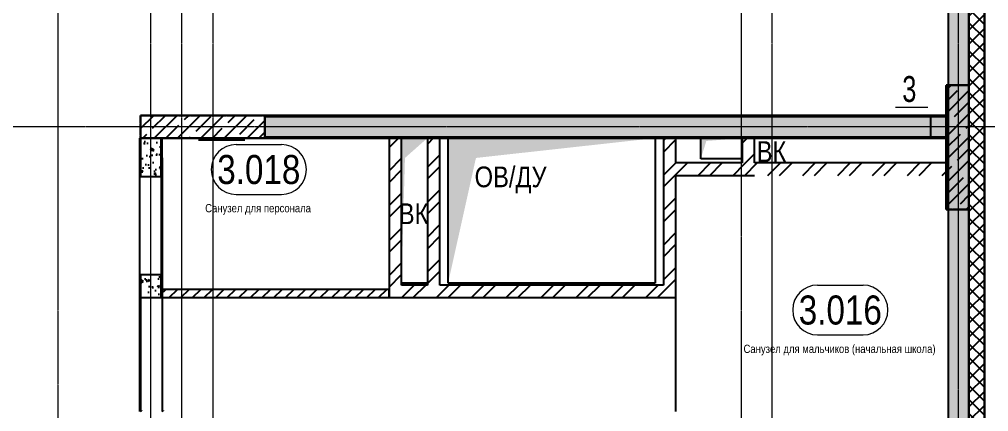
# Model space of a CAD drawing. Header units: millimetres. Extents: x -231292 to 573618, y -153144 to 564035.
# Drawn here: x 19933 to 29293, y 231516 to 235302 of the extents above; entities that cross this region are included whole.
import ezdxf
from ezdxf.enums import TextEntityAlignment as Align

# ---------------------------------------------------------------- set-up
doc = ezdxf.new("R2010")
doc.units = ezdxf.units.MM
doc.linetypes.add('CENTER2', pattern=[28.575, 19.05, -3.175, 3.175, -3.175])
doc.linetypes.add('HIDDEN2', pattern=[4.7625, 3.175, -1.5875])
doc.layers.get('0').update_dxf_attribs({"color": 250})
doc.layers.get('Defpoints').update_dxf_attribs({"color": 250})
for name, color, linetype, lineweight in [('АР_Area', 250, 'Continuous', 5), ('АР_Колонны', 250, 'Continuous', 35), ('АР_Отв. марка', 250, 'Continuous', 9), ('АР_Отверстия', 250, 'Continuous', 9), ('АР_Стены ЖБ', 250, 'Continuous', 35), ('АР_Стены кирпич', 250, 'Continuous', 20), ('АР_Стены ПЕНОблок', 250, 'Continuous', 20), ('АР_Тонкая', 250, 'Continuous', 5), ('АР_Утеплитель', 250, 'Continuous', 0), ('АР_Штриховка', 250, 'Continuous', 0), ('ВК_Шахты', 5, 'Continuous', 9), ('ОВ_Отопление', 250, 'Continuous', 0), ('РД_Оси_100', 250, 'Continuous', 0), ('РД_Разуклонка к трапам', 124, 'Continuous', 0)]:
    doc.layers.add(name, color=color, linetype=linetype, lineweight=lineweight)
doc.layers.add('РД_Проем', color=250, linetype='Continuous', lineweight=0, plot=False)
doc.layers.add('РД_проем_инж перемыч_подсчет', color=250, linetype='Continuous', lineweight=30, plot=False)
doc.styles.add('Arial0', font='arial.ttf')
doc.styles.add('style1', font='ARIALN.TTF')
pattern_1 = [(45, (-195344.93, 50353), (-168.3798, 168.3798), []), (45, (-195232.68, 50353), (-168.3798, 168.3798), [])]

# ---------------------------------------------------------------- blocks, each defined once
blk = doc.blocks.new('MOK-МаркаПом_овал_ареал')
for p, q in [((-2.75, 3), (2.75, 3)), ((-2.75, -3), (2.75, -3))]:
    blk.add_line(p, q)
for centre, radius, start, end in [((-2.75, 0), 3, 90, 270), ((2.75, 0), 3, 270, 90), ((-3.75, 0), 3.5, 0, 0.001)]:
    blk.add_arc(centre, radius, start, end)
at = {"color": 0, "style": 'style1'}
blk.add_attdef('АР-ПОМЕЩЕНИЕ:НОМЕР', text='', height=3.5, dxfattribs=at).set_placement((0, 0), align=Align.MIDDLE)
at = {"layer": 'Defpoints', "color": 2, "style": 'style1'}
blk.add_attdef('АР-ПОМЕЩЕНИЕ:НАИМЕНОВАНИЕ', text='', height=1, dxfattribs=at).set_placement((-0.09, -4.81), align=Align.MIDDLE)
blk = doc.blocks.new('MOK-МаркаПроема инж.')
blk.add_line((-1.328, -1.754), (1.802, -1.754))
at = {"color": 0, "style": 'Arial0', "width": 0.7}
blk.add_attdef('АР-ПРОЕМ:Коробка', text='', height=2.5, dxfattribs=at).set_placement((0, 0), align=Align.MIDDLE)
blk = doc.blocks.new('оси_рен')
at = {"layer": 'РД_Оси_100', "color": 251, "linetype": 'CENTER2', "true_color": 0x636466}
for p, q in [((1215752.916, 135558.25), (1215752.916, 223268.25)), ((1225207.916, 183613.25), (1189697.958, 183613.25))]:
    blk.add_line(p, q, dxfattribs=at)
for points in [[(1207052.916, 223268.25), (1207052.916, 135558.25)], [(1207952.916, 135558.25), (1207952.916, 223268.25)], [(1208252.916, 135558.25), (1208252.916, 223268.25)], [(1208552.916, 135558.25), (1208552.916, 223268.25)], [(1213652.916, 223268.25), (1213652.916, 135558.25)], [(1213952.916, 135558.25), (1213952.916, 223268.25)]]:
    blk.add_lwpolyline(points, dxfattribs=at)

msp = doc.modelspace()

# ---------------------------------------------------------------- hatches: boundary and pattern name
at = {"layer": 'АР_Штриховка', "linetype": 'Continuous', "lineweight": 25, "true_color": 0x000000}
h = msp.add_hatch(dxfattribs=at)
h.set_pattern_fill('AR-CONC', color=18, angle=-360, style=0)
h.set_pattern_definition([(50, (-195344.93, 50353), (182.18467, -15.939086), [19.05, -209.55]), (355, (-195344.93, 50353), (-35.24342, 191.05685), [15.24, -167.64058]), (100.451445, (-195329.75, 50351.67), (146.94125, 175.11775), [16.19001, -178.09024]), (46.1842, (-195344.93, 50403.8), (271.07904, -42.04233), [28.575, -314.325]), (96.63556, (-195322.34, 50400.3), (237.40413, 247.42612), [24.28502, -267.1356]), (351.18415, (-195344.93, 50403.8), (237.40413, 247.42612), [22.85997, -251.45973]), (21, (-195319.53, 50391.1), (151.61439, -102.2652), [19.05, -209.55]), (326, (-195319.53, 50391.1), (61.80203, 184.18797), [15.24, -167.64]), (71.451445, (-195306.9, 50382.58), (213.41642, 81.92277), [16.19001, -178.08994]), (37.5, (-195344.934, 50353), (3.088603, 84.555039), [0, -165.608, 0, -170.18, 0, -168.275]), (7.5, (-195344.93, 50353), (66.819663, 100.180575), [0, -97.028, 0, -161.798, 0, -64.135]), (327.5, (-195401.576, 50353), (135.590595, -5.728744), [0, -63.5, 0, -198.12, 0, -262.89]), (317.5, (-195426.98, 50353), (148.12918, 25.42649), [0, -82.55, 0, -131.572, 0, -186.69])])
h.paths.add_polyline_path([(29103.243, 241641.253), (28903.243, 241841.253), (28903.243, 206766.253), (29103.243, 206766.253)], flags=0)
h = msp.add_hatch(dxfattribs=at)
h.set_pattern_fill('ANSI37', color=18, scale=30, angle=-360, style=0)
h.set_pattern_definition([(45, (-195344.93, 50353), (-67.35192, 67.35192), []), (135, (-195344.93, 50353), (-67.35192, -67.35192), [])])
h.paths.add_polyline_path([(29253.243, 241491.253), (29103.243, 241641.253), (29103.243, 206766.253), (29253.243, 206766.253)], flags=0)
h = msp.add_hatch(dxfattribs=at)
h.set_pattern_fill('AR-CONC', color=18, angle=405, style=0)
h.set_pattern_definition([(95, (-195344.93, 50353), (140.09465, 117.55338), [19.05, -209.55]), (40, (-195344.93, 50353), (-160.01845, 110.17673), [15.24, -167.64058]), (145.451445, (-195333.26, 50362.8), (-19.9238, 227.7301), [16.19001, -178.09024]), (91.1842, (-195380.85, 50388.92), (221.41024, 161.95341), [28.575, -314.325]), (141.63556, (-195362.4, 50402.42), (-7.08662, 342.82676), [24.28502, -267.1356]), (36.18415, (-195380.85, 50388.92), (-7.08662, 342.82676), [22.85997, -251.45973]), (66, (-195353.91, 50397.9), (179.51998, 34.89515), [19.05, -209.55]), (11, (-195353.91, 50397.9), (-86.53993, 173.94119), [15.24, -167.64]), (116.451445, (-195338.95, 50400.81), (92.98005, 208.83634), [16.19001, -178.08994]), (82.5, (-195344.934, 50353), (-57.605469, 61.973414), [0, -165.608, 0, -170.18, 0, -168.275]), (52.5, (-195344.93, 50353), (-23.589727, 118.087), [0, -97.028, 0, -161.798, 0, -64.135]), (12.5, (-195384.986, 50312.95), (99.927863, 91.826196), [0, -63.5, 0, -198.12, 0, -262.89]), (2.5, (-195402.95, 50294.99), (86.763904, 122.722393), [0, -82.55, 0, -131.572, 0, -186.69])])
h.paths.add_polyline_path([(28883.243, 234166.253), (28883.243, 234366.253), (22303.243, 234366.253), (22303.243, 234166.253)], flags=0)
h = msp.add_hatch(dxfattribs=at)
h.set_pattern_fill('AR-CONC', color=18, angle=45, style=0)
h.set_pattern_definition([(95, (-195344.93, 50353), (140.09465, 117.55338), [19.05, -209.55]), (40, (-195344.93, 50353), (-160.01845, 110.17673), [15.24, -167.64058]), (145.451445, (-195333.26, 50362.8), (-19.9238, 227.7301), [16.19001, -178.09024]), (91.1842, (-195380.85, 50388.92), (221.41024, 161.95341), [28.575, -314.325]), (141.63556, (-195362.4, 50402.42), (-7.08662, 342.82676), [24.28502, -267.1356]), (36.18415, (-195380.85, 50388.92), (-7.08662, 342.82676), [22.85997, -251.45973]), (66, (-195353.91, 50397.9), (179.51998, 34.89515), [19.05, -209.55]), (11, (-195353.91, 50397.9), (-86.53993, 173.94119), [15.24, -167.64]), (116.451445, (-195338.95, 50400.81), (92.98005, 208.83634), [16.19001, -178.08994]), (82.5, (-195344.934, 50353), (-57.605469, 61.973414), [0, -165.608, 0, -170.18, 0, -168.275]), (52.5, (-195344.93, 50353), (-23.589727, 118.087), [0, -97.028, 0, -161.798, 0, -64.135]), (12.5, (-195384.986, 50312.95), (99.927863, 91.826196), [0, -63.5, 0, -198.12, 0, -262.89]), (2.5, (-195402.95, 50294.99), (86.763904, 122.722393), [0, -82.55, 0, -131.572, 0, -186.69])])
h.paths.add_polyline_path([(21103.243, 231516.253), (21303.243, 231516.253), (21303.243, 231516.253), (21103.243, 231516.253)], flags=0)
h.paths.add_polyline_path([(21103.243, 232616.253), (21303.243, 232616.253), (21303.243, 232836.253), (21103.243, 232836.253)], flags=0)
h.paths.add_polyline_path([(21103.243, 233786.253), (21303.243, 233786.253), (21303.243, 234156.253), (21103.243, 234156.253)], flags=0)
h = msp.add_hatch(dxfattribs=at)
h.set_pattern_fill('ANSI32', color=18, scale=25, angle=-360, style=0)
h.set_pattern_definition(pattern_1)
h.paths.add_polyline_path([(23623.243, 234166.253), (23503.243, 234166.253), (23503.243, 232616.253), (23623.243, 232736.253)], flags=0)
h = msp.add_hatch(dxfattribs=at)
h.set_pattern_fill('ANSI32', color=18, scale=25, angle=-360, style=0)
h.set_pattern_definition(pattern_1)
h.paths.add_polyline_path([(23993.243, 234166.253), (23873.243, 234166.253), (23873.243, 232736.253), (23913.243, 232706.253), (23993.243, 232736.253)], flags=0)
h = msp.add_hatch(dxfattribs=at)
h.set_pattern_fill('ANSI32', color=18, scale=25, style=0)
h.set_pattern_definition([(45, (-195344.93, 50353), (-168.3798, 168.3798), []), (45, (-195232.68, 50353), (-168.3798, 168.3798), [])])
h.paths.add_polyline_path([(26153.243, 232736.253), (26233.243, 232706.253), (26273.243, 232736.253), (26273.243, 233796.253), (26243.243, 233876.253), (26153.243, 233916.253)], flags=0)
h.paths.add_polyline_path([(26153.243, 233916.253), (26243.243, 233876.253), (26273.243, 233916.253), (26273.243, 234166.253), (26153.243, 234166.253)], flags=0)
h = msp.add_hatch(dxfattribs=at)
h.set_pattern_fill('ANSI32', color=18, scale=25, style=0)
h.set_pattern_definition([(45, (-195344.93, 50353), (-168.3798, 168.3798), []), (45, (-195232.68, 50353), (-168.3798, 168.3798), [])])
h.paths.add_polyline_path([(26913.35, 233916.253), (26993.353, 233886.253), (27033.35, 233916.253), (27033.427, 234166.177), (26913.427, 234166.214)], flags=0)
h = msp.add_hatch(dxfattribs=at)
h.set_pattern_fill('ANSI32', color=18, scale=25, angle=360, style=0)
h.set_pattern_definition(pattern_1)
h.paths.add_polyline_path([(28903.243, 233796.253), (28903.243, 233916.253), (27033.35, 233916.253), (26993.353, 233886.253), (27033.35, 233796.253)], flags=0)
h.paths.add_polyline_path([(27033.35, 233796.253), (26993.353, 233886.253), (26913.35, 233916.253), (26273.243, 233916.253), (26243.243, 233876.253), (26273.243, 233796.253)], flags=0)
at = {"layer": 'АР_Штриховка', "linetype": 'Continuous', "lineweight": 25, "ltscale": 0.5, "true_color": 0x000000}
h = msp.add_hatch(dxfattribs=at)
h.set_pattern_fill('ANSI31', color=18, scale=25, angle=360, style=0)
h.set_pattern_definition([(45, (-195344.93, 50353), (-56.1266, 56.1266), [])])
h.paths.add_polyline_path([(23503.243, 232616.253), (23503.243, 232696.253), (21303.243, 232696.253), (21303.243, 232616.253)], flags=0)
at = {"layer": 'АР_Штриховка', "linetype": 'Continuous', "lineweight": 25, "true_color": 0x000000}
h = msp.add_hatch(dxfattribs=at)
h.set_pattern_fill('ANSI32', color=18, scale=25, style=0)
h.set_pattern_definition([(45, (-195344.93, 50353), (-168.3798, 168.3798), []), (45, (-195232.68, 50353), (-168.3798, 168.3798), [])])
h.paths.add_polyline_path([(23623.243, 232736.253), (23503.243, 232616.253), (23873.243, 232616.253), (23913.243, 232706.253), (23873.243, 232736.253)], flags=0)
h.paths.add_polyline_path([(23993.243, 232736.253), (23913.243, 232706.253), (23873.243, 232616.253), (26273.243, 232616.253), (26233.243, 232706.253), (26153.243, 232736.253)], flags=0)
h.paths.add_polyline_path([(26273.243, 232736.253), (26233.243, 232706.253), (26273.243, 232616.253)], flags=0)
at = {"layer": 'ОВ_Отопление', "linetype": 'Continuous', "lineweight": 25, "true_color": 0x000000}
for points in [[(28883.243, 234376.253), (28733.243, 234376.253), (28808.243, 234266.253)], [(28733.243, 234376.253), (28733.243, 234156.253), (28808.243, 234266.253)]]:
    msp.add_hatch(color=18, dxfattribs=at).paths.add_polyline_path(points, flags=0)

# ---------------------------------------------------------------- linework, layer by layer
at = {"color": 18, "lineweight": 25, "true_color": 0x000000}
for p, q in [((22162.435, 234156.253), (21612.435, 234156.253)), ((21612.435, 234156.253), (22162.435, 234156.253)), ((22162.435, 234156.253), (21612.435, 234156.253)), ((21612.435, 234156.253), (22162.435, 234156.253)), ((22112.109, 234136.253), (21662.762, 234136.253)), ((22112.109, 234136.253), (21662.762, 234136.253))]:
    msp.add_line(p, q, dxfattribs=at)
at = {"color": 18, "linetype": 'Continuous', "lineweight": 25, "true_color": 0x000000}
for p, q in [((23623.243, 232756.253), (23623.243, 234156.253)), ((23623.243, 234156.253), (23873.243, 234156.253)), ((23623.243, 232756.253), (23623.243, 234156.253)), ((23623.243, 234156.253), (23873.243, 234156.253)), ((23873.243, 234156.253), (23873.243, 232756.253)), ((23873.243, 234156.253), (23873.243, 232756.253)), ((24073.243, 232756.253), (24073.243, 234156.253)), ((24073.243, 234156.253), (26073.243, 234156.253)), ((24073.243, 232756.253), (24073.243, 234156.253)), ((24073.243, 234156.253), (26073.243, 234156.253)), ((26073.243, 234156.253), (26073.243, 232756.253)), ((26073.243, 234156.253), (26073.243, 232756.253)), ((26513.394, 233956.253), (26513.394, 234156.253)), ((26513.394, 234156.253), (26913.394, 234156.253)), ((26513.394, 233956.253), (26513.394, 234156.253)), ((26513.394, 234156.253), (26913.394, 234156.253)), ((26913.394, 234156.253), (26913.394, 233956.253)), ((26913.394, 234156.253), (26913.394, 233956.253)), ((26913.394, 233956.253), (26513.394, 233956.253)), ((26913.394, 233956.253), (26513.394, 233956.253)), ((23873.243, 232756.253), (23623.243, 232756.253)), ((23873.243, 232756.253), (23623.243, 232756.253)), ((26073.243, 232756.253), (24073.243, 232756.253)), ((26073.243, 232756.253), (24073.243, 232756.253))]:
    msp.add_line(p, q, dxfattribs=at)
for points in [[(23623.243, 232756.253), (23623.243, 234156.253), (23656.905, 233965.045), (23873.243, 234156.253)], [(23623.243, 232756.253), (23623.243, 234156.253), (23656.905, 233965.045), (23873.243, 234156.253)], [(24073.243, 232756.253), (24073.243, 234156.253), (24342.54, 233965.045), (26073.243, 234156.253)], [(24073.243, 232756.253), (24073.243, 234156.253), (24342.54, 233965.045), (26073.243, 234156.253)], [(26513.394, 233956.253), (26513.394, 234156.253), (26567.253, 234128.937), (26913.394, 234156.253)], [(26513.394, 233956.253), (26513.394, 234156.253), (26567.253, 234128.937), (26913.394, 234156.253)]]:
    msp.add_solid(points, dxfattribs=at)
at = {"layer": 'АР_Колонны', "color": 18, "linetype": 'HIDDEN2', "lineweight": 25, "true_color": 0x000000}
for p, q in [((28883.243, 234666.253), (29103.243, 234666.253)), ((28883.243, 233466.253), (28883.243, 234666.253)), ((29103.243, 234666.253), (29103.243, 233466.253)), ((21103.243, 234376.253), (22303.243, 234376.253)), ((21103.243, 234156.253), (21103.243, 234376.253)), ((22303.243, 234376.253), (22303.243, 234156.253)), ((22303.243, 234156.253), (21103.243, 234156.253)), ((29103.243, 233466.253), (28883.243, 233466.253))]:
    msp.add_line(p, q, dxfattribs=at)
at = {"layer": 'АР_Колонны', "color": 18, "linetype": 'Continuous', "lineweight": 25, "true_color": 0x000000}
for p, q in [((28883.243, 234666.253), (28883.243, 233466.253)), ((29103.243, 234666.253), (28883.243, 234666.253)), ((29103.243, 234666.253), (28883.243, 234666.253)), ((28883.243, 234666.253), (28883.243, 233466.253)), ((29103.243, 233466.253), (29103.243, 234666.253)), ((29103.243, 233466.253), (29103.243, 234666.253)), ((21103.243, 234376.253), (21103.243, 234156.253)), ((22303.243, 234376.253), (21103.243, 234376.253)), ((22303.243, 234376.253), (21103.243, 234376.253)), ((21103.243, 234376.253), (21103.243, 234156.253)), ((22303.243, 234156.253), (22303.243, 234376.253)), ((22303.243, 234156.253), (22303.243, 234376.253)), ((21103.243, 234156.253), (22303.243, 234156.253)), ((21103.243, 234156.253), (22303.243, 234156.253)), ((28883.243, 233466.253), (29103.243, 233466.253)), ((28883.243, 233466.253), (29103.243, 233466.253))]:
    msp.add_line(p, q, dxfattribs=at)
at = {"layer": 'АР_Стены ЖБ', "color": 18, "linetype": 'Continuous', "lineweight": 25, "true_color": 0x000000}
for p, q in [((29103.243, 234666.253), (28883.243, 234666.253)), ((28883.243, 234666.253), (28883.243, 233466.253)), ((29103.243, 233466.253), (29103.243, 234666.253)), ((22303.243, 234376.253), (21103.243, 234376.253)), ((21103.243, 234376.253), (21103.243, 234156.253)), ((22303.243, 234156.253), (22303.243, 234376.253)), ((21103.243, 234156.253), (22303.243, 234156.253)), ((28883.243, 233466.253), (29103.243, 233466.253))]:
    msp.add_line(p, q, dxfattribs=at)
at = {"layer": 'АР_Стены кирпич', "color": 18, "linetype": 'Continuous', "lineweight": 25, "true_color": 0x000000}
for p, q in [((23623.243, 234166.253), (23503.243, 234166.253)), ((23503.243, 234166.253), (23503.243, 232616.253)), ((23623.243, 232736.253), (23623.243, 234166.253)), ((23993.243, 234166.253), (23873.243, 234166.253)), ((23873.243, 234166.253), (23873.243, 232736.253)), ((23993.243, 232736.253), (23993.243, 234166.253)), ((26273.243, 234166.253), (26153.243, 234166.253)), ((26153.243, 234166.253), (26153.243, 233916.253)), ((26273.243, 233916.253), (26273.243, 234166.253)), ((26913.427, 234166.214), (26913.35, 233916.253)), ((27033.427, 234166.177), (26913.427, 234166.214)), ((27033.35, 233916.253), (27033.427, 234166.177)), ((26153.243, 233916.253), (26153.243, 232736.253)), ((26913.35, 233916.253), (26273.243, 233916.253)), ((28903.243, 233916.253), (27033.35, 233916.253)), ((28903.243, 233796.253), (28903.243, 233916.253)), ((26273.243, 233796.253), (27033.35, 233796.253)), ((26273.243, 232736.253), (26273.243, 233796.253)), ((23873.243, 232736.253), (23623.243, 232736.253)), ((26153.243, 232736.253), (23993.243, 232736.253)), ((26273.243, 232616.253), (26273.243, 232736.253)), ((26273.243, 232736.253), (26273.243, 232736.253)), ((23503.243, 232616.253), (23873.243, 232616.253)), ((23873.243, 232616.253), (26273.243, 232616.253)), ((26273.243, 232616.253), (26273.243, 232616.253))]:
    msp.add_line(p, q, dxfattribs=at)
at = {"layer": 'АР_Стены ПЕНОблок', "color": 18, "linetype": 'Continuous', "lineweight": 25, "true_color": 0x000000}
for p, q in [((28903.243, 241841.253), (28903.243, 206766.253)), ((29103.243, 206766.253), (29103.243, 241641.253)), ((28883.243, 234366.253), (22303.243, 234366.253)), ((22303.243, 234366.253), (22303.243, 234166.253)), ((28883.243, 234166.253), (28883.243, 234366.253)), ((21303.243, 234156.253), (21103.243, 234156.253)), ((21103.243, 234156.253), (21103.243, 233786.253)), ((21303.243, 233786.253), (21303.243, 234156.253)), ((22303.243, 234166.253), (28883.243, 234166.253)), ((21103.243, 233786.253), (21303.243, 233786.253)), ((21103.243, 232845.998), (21103.243, 232844.998)), ((21303.243, 232836.253), (21103.243, 232836.253)), ((21103.243, 232836.253), (21103.243, 232616.253)), ((21303.243, 232616.253), (21303.243, 232836.253)), ((21313.243, 232845.998), (21313.243, 232844.998)), ((23503.243, 232696.253), (21303.243, 232696.253)), ((21303.243, 232696.253), (21303.243, 232616.253)), ((23503.243, 232616.253), (23503.243, 232696.253)), ((21103.243, 232616.253), (21303.243, 232616.253)), ((21303.243, 232616.253), (23503.243, 232616.253)), ((21113.243, 231525.999), (21113.243, 231524.999)), ((21323.243, 231526.019), (21323.243, 231525.019))]:
    msp.add_line(p, q, dxfattribs=at)
at = {"layer": 'АР_Тонкая', "color": 18, "linetype": 'Continuous', "lineweight": 25, "true_color": 0x000000}
for p, q in [((29253.243, 241491.253), (29253.243, 206766.253)), ((28883.243, 234376.253), (22303.243, 234376.253)), ((22303.243, 234376.253), (22303.243, 234366.253)), ((28883.243, 234366.253), (28883.243, 234376.253)), ((22303.243, 234366.253), (28883.243, 234366.253)), ((21103.243, 234156.253), (21093.243, 234156.253)), ((21093.243, 234156.253), (21093.243, 233786.253)), ((21103.243, 233786.253), (21103.243, 234156.253)), ((21313.243, 234156.253), (21303.243, 234156.253)), ((21303.243, 234156.253), (21303.243, 233786.253)), ((21313.243, 233786.253), (21313.243, 234156.253)), ((28883.243, 234166.253), (22303.243, 234166.253)), ((22303.243, 234166.253), (22303.243, 234156.253)), ((22303.243, 234156.253), (28883.243, 234156.253)), ((28883.243, 234156.253), (28883.243, 234166.253)), ((21093.243, 233945.998), (21103.243, 233945.998)), ((21303.243, 233945.998), (21313.243, 233945.998)), ((21093.243, 233786.253), (21103.243, 233786.253)), ((21303.243, 233786.253), (21313.243, 233786.253)), ((21103.243, 232845.998), (21093.243, 232845.998)), ((21093.243, 232845.998), (21093.243, 232844.998)), ((21093.243, 232844.998), (21103.243, 232844.998)), ((21103.243, 232836.253), (21093.243, 232836.253)), ((21093.243, 232836.253), (21093.243, 232616.253)), ((21103.243, 232844.998), (21103.243, 232845.998)), ((21103.243, 232616.253), (21103.243, 232836.253)), ((21313.243, 232845.998), (21303.243, 232845.998)), ((21303.243, 232845.998), (21303.243, 232844.998)), ((21303.243, 232844.998), (21313.243, 232844.998)), ((21313.243, 232836.253), (21303.243, 232836.253)), ((21303.243, 232836.253), (21303.243, 232616.253)), ((21313.243, 232844.998), (21313.243, 232845.998)), ((21313.243, 232616.253), (21313.243, 232836.253)), ((21093.243, 232616.253), (21103.243, 232616.253)), ((21103.243, 232625.999), (21113.243, 232625.999)), ((21303.243, 232616.253), (21313.243, 232616.253)), ((21313.243, 232626.019), (21323.243, 232626.019)), ((21113.243, 231525.999), (21103.243, 231525.999)), ((21103.243, 231525.999), (21103.243, 231524.999)), ((21103.243, 231524.999), (21113.243, 231524.999)), ((21113.243, 231524.999), (21113.243, 231525.999)), ((21323.243, 231526.019), (21313.243, 231526.019)), ((21313.243, 231526.019), (21313.243, 231525.019)), ((21313.243, 231525.019), (21323.243, 231525.019)), ((21323.243, 231525.019), (21323.243, 231526.019))]:
    msp.add_line(p, q, dxfattribs=at)
at = {"layer": 'АР_Утеплитель', "color": 18, "linetype": 'Continuous', "lineweight": 25, "true_color": 0x000000}
for p, q in [((29103.243, 241641.253), (29103.243, 206766.253)), ((29253.243, 206766.253), (29253.243, 241491.253))]:
    msp.add_line(p, q, dxfattribs=at)
at = {"layer": 'АР_Штриховка', "color": 18, "linetype": 'Continuous', "lineweight": 25, "true_color": 0x000000}
for p, q in [((28883.243, 234619.04), (28930.456, 234666.253)), ((28883.243, 234506.786), (28993.089, 234616.633)), ((28883.243, 234394.533), (29103.243, 234614.533)), ((28965.026, 234364.063), (29103.243, 234502.28)), ((21103.243, 234247.751), (21231.745, 234376.253)), ((21107.302, 234364.063), (21119.492, 234376.253)), ((21219.555, 234251.81), (21343.998, 234376.253)), ((21236.251, 234156.253), (21456.251, 234376.253)), ((21460.758, 234156.253), (21680.758, 234376.253)), ((21528.251, 234336), (21568.505, 234376.253)), ((21685.264, 234156.253), (21905.264, 234376.253)), ((21909.771, 234156.253), (22129.771, 234376.253)), ((21949.201, 234307.936), (22017.517, 234376.253)), ((28883.243, 234170.027), (29103.243, 234390.027)), ((21348.505, 234156.253), (21472.125, 234279.873)), ((21640.505, 234223.746), (21780.821, 234364.063)), ((22061.454, 234195.683), (22201.771, 234336)), ((22134.277, 234156.253), (22303.243, 234325.219)), ((28883.243, 234282.28), (28908.899, 234307.936)), ((29077.279, 234251.81), (29103.243, 234277.773)), ((21123.998, 234156.253), (21163.429, 234195.683)), ((21797.517, 234156.253), (21893.074, 234251.81)), ((22246.53, 234156.253), (22303.243, 234212.966)), ((28883.243, 234057.773), (29021.153, 234195.683)), ((21573.011, 234156.253), (21584.378, 234167.62)), ((28883.243, 233945.52), (29103.243, 234165.52)), ((28993.089, 233943.113), (29103.243, 234053.267)), ((28883.243, 233721.014), (29103.243, 233941.014)), ((28883.243, 233833.267), (28936.963, 233886.987)), ((28883.243, 233496.508), (29103.243, 233716.508)), ((28908.899, 233634.417), (29049.216, 233774.734)), ((29021.153, 233522.164), (29103.243, 233604.254)), ((29077.495, 233466.253), (29103.243, 233492.001)), ((21093.243, 232836.253), (21102.988, 232845.998)), ((21303.243, 232836.253), (21312.988, 232845.998)), ((21103.243, 231516.253), (21112.988, 231525.999)), ((21313.243, 231516.274), (21322.988, 231526.019))]:
    msp.add_line(p, q, dxfattribs=at)
at = {"layer": 'ОВ_Отопление', "color": 18, "linetype": 'Continuous', "lineweight": 25, "true_color": 0x000000}
for p, q in [((28733.243, 234376.253), (28883.243, 234376.253)), ((28733.243, 234376.253), (28733.243, 234156.253)), ((28883.243, 234376.253), (28883.243, 234156.253)), ((28733.243, 234156.253), (28883.243, 234156.253))]:
    msp.add_line(p, q, dxfattribs=at)
at = {"layer": 'РД_Проем', "color": 18, "linetype": 'Continuous', "lineweight": 25, "true_color": 0x000000}
for p, q in [((21093.243, 233945.998), (21093.243, 232845.998)), ((21303.243, 233945.998), (21303.243, 232845.998)), ((21093.243, 233786.253), (21093.243, 232836.253)), ((21313.243, 233786.253), (21313.243, 232836.253)), ((21093.243, 232616.253), (21093.243, 231516.253)), ((21103.243, 232625.999), (21103.243, 231525.999)), ((21313.243, 232626.019), (21313.243, 231526.019)), ((21313.243, 232616.253), (21313.243, 231516.253))]:
    msp.add_line(p, q, dxfattribs=at)
at = {"layer": 'РД_проем_инж перемыч_подсчет', "color": 18, "linetype": 'Continuous', "lineweight": 25, "true_color": 0x000000}
for p, q in [((21093.243, 233966.253), (21093.243, 231516.253)), ((21313.243, 233966.253), (21313.243, 231516.253))]:
    msp.add_line(p, q, dxfattribs=at)
at = {"layer": 'РД_Разуклонка к трапам', "color": 18, "lineweight": 25, "ltscale": 2, "true_color": 0x000000}
msp.add_line((26273.243, 231516.252), (26273.243, 232616.253), dxfattribs=at)

# ---------------------------------------------------------------- block references
at = {"rotation": 359.999868838025}
msp.add_blockref('оси_рен', (-1186750.035, 50655.808), dxfattribs=at)
at = {"layer": 'АР_Area', "color": 18, "linetype": 'Continuous', "lineweight": 15, "true_color": 0x000000, "xscale": 80, "yscale": 80, "zscale": 80}
for p, values in [((22245.565, 233853.591), {'АР-ПОМЕЩЕНИЕ:НОМЕР': '3.018', 'АР-ПОМЕЩЕНИЕ:НАИМЕНОВАНИЕ': 'Санузел для персонала'}), ((27861.024, 232497.217), {'АР-ПОМЕЩЕНИЕ:НОМЕР': '3.016', 'АР-ПОМЕЩЕНИЕ:НАИМЕНОВАНИЕ': 'Санузел для мальчиков (начальная школа)'})]:
    msp.add_blockref('MOK-МаркаПом_овал_ареал', p, dxfattribs=at).add_auto_attribs(values)
at = {"layer": 'АР_Отв. марка', "color": 18, "linetype": 'Continuous', "lineweight": 25, "true_color": 0x000000, "xscale": 100, "yscale": 100, "zscale": 100}
msp.add_blockref('MOK-МаркаПроема инж.', (28527.437, 234630.626, 580), dxfattribs=at).add_auto_attribs({'АР-ПРОЕМ:Коробка': '3'})

# ---------------------------------------------------------------- texts
at = {"layer": 'АР_Отверстия', "color": 18, "lineweight": 25, "true_color": 0x000000, "style": 'style1'}
for s, p in [('ОВ', (24329.342, 233682.314)), ('/', (24660.447, 233682.314)), ('ДУ', (24724.294, 233682.314))]:
    msp.add_text(s, height=200, dxfattribs=at).set_placement(p)
at = {"layer": 'ВК_Шахты', "color": 18, "lineweight": 25, "true_color": 0x000000, "style": 'style1'}
for p in [(27053.487, 233926.368), (23597.083, 233326.048)]:
    msp.add_text('ВК', height=200, dxfattribs=at).set_placement(p)

doc.saveas('drawing.dxf')
